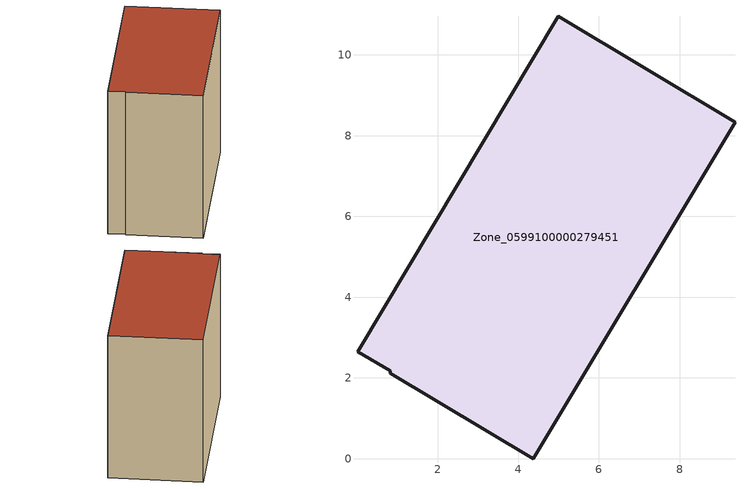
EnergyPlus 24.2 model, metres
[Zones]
Zone_0599100000279451
 floor ground (C_G): 0.82,2.18 0.02,2.65 4.99,10.96 9.37,8.33 4.37,0 0.83,2.12 z0
 wall outside (C_F): 9.37,8.33 4.99,10.96 0.02,2.65 0.82,2.18 0.83,2.12 4.37,0 9.37,8.33 z0:8.58
 roof outside (C_R): 0.02,2.65 0.82,2.18 0.83,2.12 4.37,0 9.37,8.33 4.99,10.96 z8.58
[BUILDING]
Pand.0599100000279451: North Axis=0; Terrain=City; Loads Convergence Tolerance Value=0.04; Temperature Convergence Tolerance Value=0.4; Solar Distribution=FullExterior; Maximum Number of Warmup Days=25; Minimum Number of Warmup Days=1
[Site:Location]
Rotterdam.The.Hague.AP_ZH_NLD Design_Conditions: Latitude=51.96; Longitude=4.45; Time Zone=1; Elevation=-4.5
[SITE:GROUNDTEMPERATURE:BUILDINGSURFACE]
18, 18, 18, 18, 18, 18, 18, 18, 18, 18, 18, 18
[MATERIAL] Thermal Absorptance=0.9; Solar Absorptance=0.7; Visible Absorptance=0.7
Name | Roughness | Thickness | Conductivity | Density | Specific Heat
G.TI.1975-1991 | MediumSmooth | 0.15 | 0.288461 | 540 | 1210
F.TI.1975-1991 | Rough | 0.3 | 0.230769 | 1920 | 840
R.TI.1975-1991 | MediumRough | 0.2 | 0.153846 | 1500 | 1000
[CONSTRUCTION]
C_G: G.TI.1975-1991
C_F: F.TI.1975-1991
C_R: R.TI.1975-1991
[ZONE]
Zone_0599100000279451: Type=1; Multiplier=1; Ceiling Height=Autocalculate; Volume=Autocalculate; Floor Area=autocalculate; Part of Total Floor Area=Yes
[ZONEINFILTRATION:DESIGNFLOWRATE]
Infil_Zone_0599100000279451: Zone or ZoneList or Space or SpaceList=Zone_0599100000279451; Schedule=AlwaysOn; Design Flow Rate Calculation Method=Flow/Area; Flow Rate per Floor Area=0.003; Constant Term Coefficient=1; Temperature Term Coefficient=0; Velocity Term Coefficient=0; Velocity Squared Term Coefficient=0
[HVACTEMPLATE:ZONE:IDEALLOADSAIRSYSTEM]
Zone_0599100000279451: Maximum Heating Supply Air Temperature=50; Minimum Cooling Supply Air Temperature=13; Maximum Heating Supply Air Humidity Ratio=0.0156; Minimum Cooling Supply Air Humidity Ratio=0.0077; Heating Limit=NoLimit; Cooling Limit=NoLimit; Dehumidification Control Type=ConstantSensibleHeatRatio; Cooling Sensible Heat Ratio=0.7; Dehumidification Setpoint=60; Humidification Control Type=None; Humidification Setpoint=30; Outdoor Air Method=None; Outdoor Air Flow Rate per Person=0.00944; Outdoor Air Flow Rate per Zone Floor Area=0; Outdoor Air Flow Rate per Zone=0; Demand Controlled Ventilation Type=None; Outdoor Air Economizer Type=NoEconomizer; Heat Recovery Type=None; Sensible Heat Recovery Effectiveness=0.7; Latent Heat Recovery Effectiveness=0.65
[ZONECONTROL:THERMOSTAT]
ThermostatControl_Zone_0599100000279451: Zone or ZoneList=Zone_0599100000279451; Control Type Schedule=DualSetpointControlType; Control 1=Thermostat_Zone_0599100000279451; Temperature Difference Between Cutout And Setpoint=0
[THERMOSTATSETPOINT:DUALSETPOINT]
Thermostat_Zone_0599100000279451: Heating Setpoint Temperature Schedule=HeatingSetpoint_Zone_0599100000279451; Cooling Setpoint Temperature Schedule=CoolingSetpoint_Zone_0599100000279451
[SCHEDULE:COMPACT]
HeatingSetpoint_Zone_0599100000279451: Through: 12/31, For: AllDays, Until: 24:00, 21
CoolingSetpoint_Zone_0599100000279451: Through: 12/31, For: AllDays, Until: 24:00, 24
DualSetpointControlType: Through: 12/31, For: AllDays, Until: 24:00, 4
AlwaysOn: Through: 12/31, For: AllDays, Until: 24:00, 1
